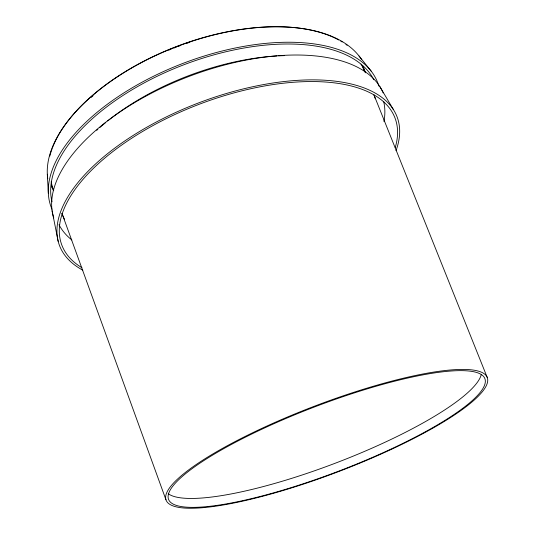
<?xml version="1.0" encoding="UTF-8"?>
<svg xmlns="http://www.w3.org/2000/svg" width="535" height="535" viewBox="0 0 535 535"><rect width="100%" height="100%" fill="white"/><g stroke="black" fill="none" stroke-linecap="round" stroke-linejoin="round"><path stroke-width="0.8" d="M359.038 56.014L371.083 71.035M379.79 86.51L393.412 109.601M487.204 377.396L373.978 94.942A166.887 81.989 -20.9 0 1 375.303 98.788M165.944 499.75L61.946 213.338A166.887 81.989 -20.9 0 0 64.541 219.303M52.109 210.83L58.175 241.345M47.321 174.229L48.351 193.456M53.319 190.413A166.76 86.242 -20.9 0 1 52.544 188.42M52.303 187.745A166.76 86.242 -20.9 0 1 51.46 184.99M362.315 65.544A166.76 86.242 -20.9 0 1 364.863 71.476M52.022 209.279A174.731 87.526 -20.9 0 1 184.628 62.762A174.731 87.526 -20.9 0 1 378.834 86.061M52.169 187.818A166.913 86.322 -20.9 0 1 51.32 185.063M362.469 65.511A166.913 86.322 -20.9 0 1 365.459 72.8M51.982 201.789A172.384 86.316 -20.9 0 1 184.528 64.508A172.384 86.316 -20.9 0 1 373.784 79.708M47.762 178.777A168.906 87.546 -20.9 0 1 177.573 46.318A168.906 87.546 -20.9 0 1 361.673 59.726M49.815 156.039A168.07 87.212 -20.9 0 1 52.142 148.643M52.423 147.894A168.07 87.212 -20.9 0 1 173.434 47.709A168.07 87.212 -20.9 0 1 333.004 37.149M333.666 37.45A168.07 87.212 -20.9 0 1 338.749 39.985M340.802 41.142A168.07 87.212 -20.9 0 1 342.132 41.937M345.918 44.425A168.07 87.212 -20.9 0 1 347.115 45.288M91.197 97.357A166.913 86.637 -20.9 0 1 93.03 95.752M168.833 50.109A166.913 86.637 -20.9 0 1 171.053 49.2M174.029 48.016A166.913 86.637 -20.9 0 1 176.269 47.14M178.516 46.291A166.913 86.637 -20.9 0 1 180.77 45.448M186.046 43.562A166.913 86.637 -20.9 0 1 189.831 42.272M481.293 374.413A169.113 35.919 -20.9 0 1 335.218 463.23A169.113 35.919 -20.9 0 1 168.171 493.665M82.818 270.182A180.636 83.768 -20.9 0 1 198.445 102.967A180.636 83.768 -20.9 0 1 396.027 150.602M81.942 267.721A178.289 82.644 -20.9 0 1 198.325 104.613A178.289 82.644 -20.9 0 1 395.265 147.446M383.675 101.503A173.955 84.797 -20.9 0 1 383.936 121.505M71.844 239.968A173.955 84.797 -20.9 0 1 58.984 224.713M53.721 190.661A166.452 85.914 -20.9 0 1 51.193 181.659M361.005 64.153A166.452 85.914 -20.9 0 1 364.73 71.924M53.754 217.919A176.196 86.088 -20.9 0 1 189.076 76.391A176.196 86.088 -20.9 0 1 383.16 92.93M96.708 130.359A166.846 82.357 -20.9 0 1 97.865 129.303M99.63 127.718A166.846 82.357 -20.9 0 1 105.769 122.488M107.689 120.937A166.846 82.357 -20.9 0 1 276.969 55.948M278.621 55.861A166.846 82.357 -20.9 0 1 284.332 55.64M250.561 499.315A171.889 34.849 -20.9 0 0 487.652 379.074A171.889 34.849 -20.9 0 0 241.793 438.125A171.889 34.849 -20.9 0 0 250.561 499.315M252.125 498.466A169.274 34.3 -20.9 0 0 485.245 380.057A169.274 34.3 -20.9 0 0 242.816 438.479A169.274 34.3 -20.9 0 0 252.125 498.466"/></g></svg>
